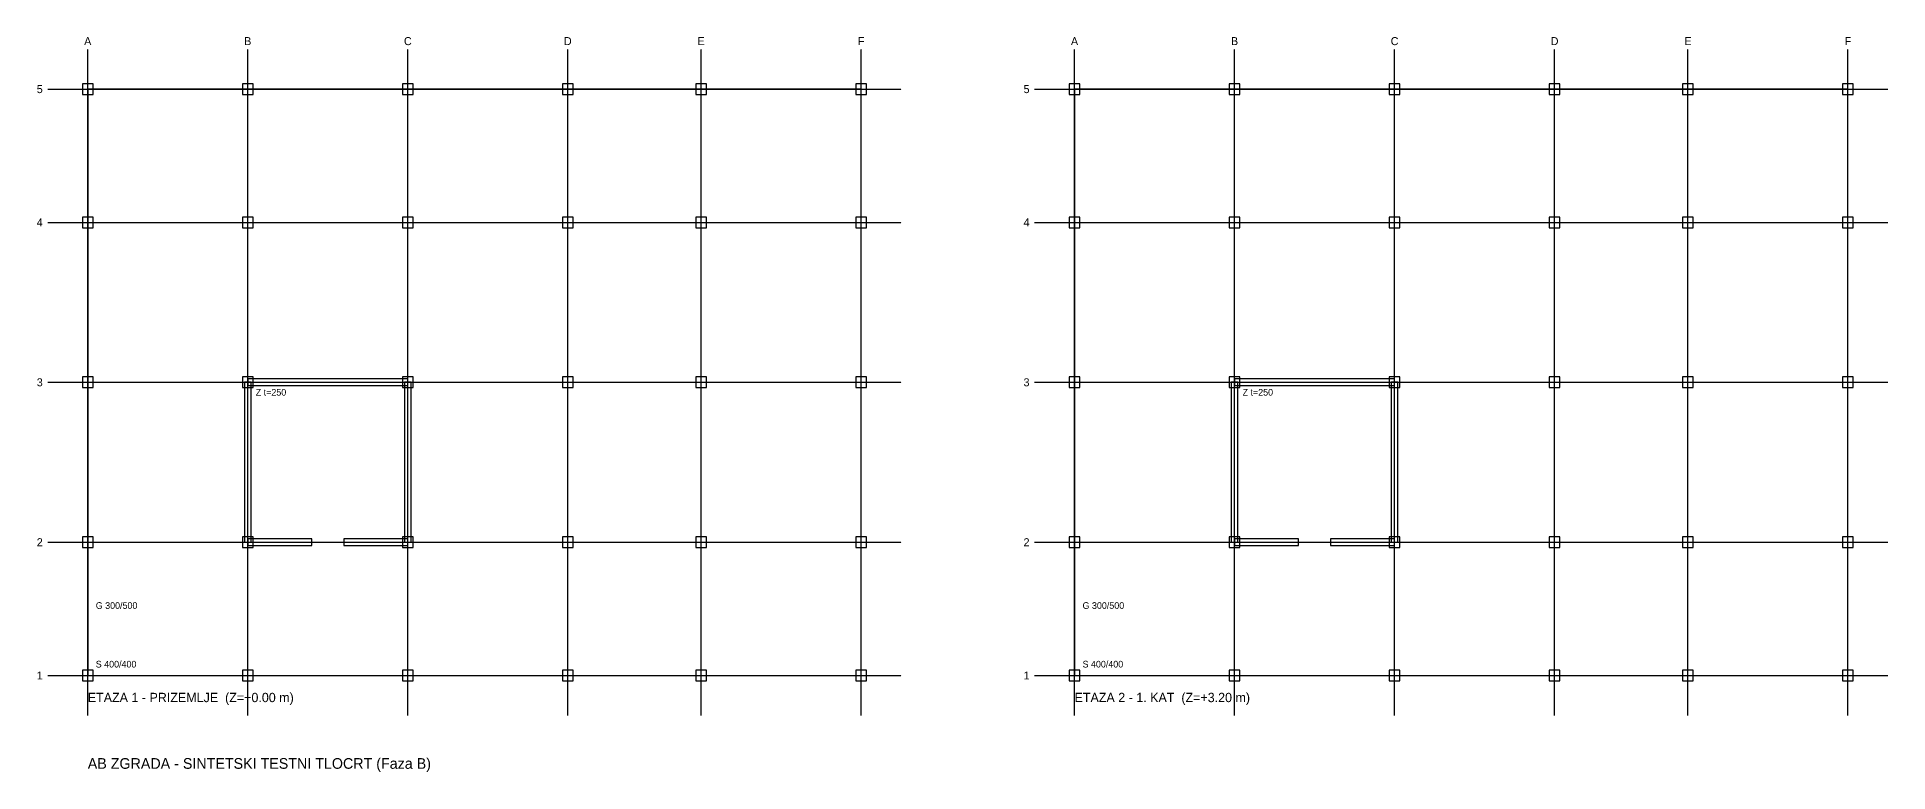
# Model space of a CAD drawing. Header units: millimetres. Extents: x -1902 to 141500, y -3620 to 23954.
# Drawn here: x -1902 to 67500, y -3620 to 23954 of the extents above; entities that cross this region are included whole.
import ezdxf
from ezdxf.enums import TextEntityAlignment as Align

# ---------------------------------------------------------------- set-up
doc = ezdxf.new("R2010")
doc.units = ezdxf.units.MM
doc.linetypes.add('DASHDOT', pattern=[3.556, 2.54, -0.508, 0, -0.508])
for name, color, linetype in [('GREDA', 3, 'Continuous'), ('KOTE', 2, 'Continuous'), ('OSI', 8, 'Continuous'), ('PLOCA', 4, 'Continuous'), ('STUP', 1, 'Continuous'), ('TEKST', 7, 'Continuous'), ('ZID', 5, 'Continuous')]:
    doc.layers.add(name, color=color, linetype=linetype)

msp = doc.modelspace()

# ---------------------------------------------------------------- linework, layer by layer
at = {"layer": 'GREDA'}
for p, q in [((0, 22000), (6000, 22000)), ((0, 17000), (0, 22000)), ((6000, 22000), (12000, 22000)), ((6000, 17000), (6000, 22000)), ((12000, 22000), (18000, 22000)), ((12000, 17000), (12000, 22000)), ((18000, 22000), (23000, 22000)), ((18000, 17000), (18000, 22000)), ((23000, 22000), (29000, 22000)), ((23000, 17000), (23000, 22000)), ((29000, 17000), (29000, 22000)), ((37000, 22000), (43000, 22000)), ((37000, 17000), (37000, 22000)), ((43000, 22000), (49000, 22000)), ((43000, 17000), (43000, 22000)), ((49000, 22000), (55000, 22000)), ((49000, 17000), (49000, 22000)), ((55000, 22000), (60000, 22000)), ((55000, 17000), (55000, 22000)), ((60000, 22000), (66000, 22000)), ((60000, 17000), (60000, 22000)), ((66000, 17000), (66000, 22000)), ((0, 17000), (6000, 17000)), ((0, 11000), (0, 17000)), ((6000, 17000), (12000, 17000)), ((6000, 11000), (6000, 17000)), ((12000, 17000), (18000, 17000)), ((12000, 11000), (12000, 17000)), ((18000, 17000), (23000, 17000)), ((18000, 11000), (18000, 17000)), ((23000, 17000), (29000, 17000)), ((23000, 11000), (23000, 17000)), ((29000, 11000), (29000, 17000)), ((37000, 17000), (43000, 17000)), ((37000, 11000), (37000, 17000)), ((43000, 17000), (49000, 17000)), ((43000, 11000), (43000, 17000)), ((49000, 17000), (55000, 17000)), ((49000, 11000), (49000, 17000)), ((55000, 17000), (60000, 17000)), ((55000, 11000), (55000, 17000)), ((60000, 17000), (66000, 17000)), ((60000, 11000), (60000, 17000)), ((66000, 11000), (66000, 17000)), ((0, 11000), (6000, 11000)), ((0, 5000), (0, 11000)), ((6000, 11000), (12000, 11000)), ((6000, 5000), (6000, 11000)), ((12000, 11000), (18000, 11000)), ((12000, 5000), (12000, 11000)), ((18000, 11000), (23000, 11000)), ((18000, 5000), (18000, 11000)), ((23000, 11000), (29000, 11000)), ((23000, 5000), (23000, 11000)), ((29000, 5000), (29000, 11000)), ((37000, 11000), (43000, 11000)), ((37000, 5000), (37000, 11000)), ((43000, 11000), (49000, 11000)), ((43000, 5000), (43000, 11000)), ((49000, 11000), (55000, 11000)), ((49000, 5000), (49000, 11000)), ((55000, 11000), (60000, 11000)), ((55000, 5000), (55000, 11000)), ((60000, 11000), (66000, 11000)), ((60000, 5000), (60000, 11000)), ((66000, 5000), (66000, 11000)), ((0, 5000), (6000, 5000)), ((0, 0), (0, 5000)), ((6000, 5000), (12000, 5000)), ((6000, 0), (6000, 5000)), ((12000, 5000), (18000, 5000)), ((12000, 0), (12000, 5000)), ((18000, 5000), (23000, 5000)), ((18000, 0), (18000, 5000)), ((23000, 5000), (29000, 5000)), ((23000, 0), (23000, 5000)), ((29000, 0), (29000, 5000)), ((37000, 5000), (43000, 5000)), ((37000, 0), (37000, 5000)), ((43000, 5000), (49000, 5000)), ((43000, 0), (43000, 5000)), ((49000, 5000), (55000, 5000)), ((49000, 0), (49000, 5000)), ((55000, 5000), (60000, 5000)), ((55000, 0), (55000, 5000)), ((60000, 5000), (66000, 5000)), ((60000, 0), (60000, 5000)), ((66000, 0), (66000, 5000)), ((0, 0), (6000, 0)), ((6000, 0), (12000, 0)), ((12000, 0), (18000, 0)), ((18000, 0), (23000, 0)), ((23000, 0), (29000, 0)), ((37000, 0), (43000, 0)), ((43000, 0), (49000, 0)), ((49000, 0), (55000, 0)), ((55000, 0), (60000, 0)), ((60000, 0), (66000, 0))]:
    msp.add_line(p, q, dxfattribs=at)
at = {"layer": 'OSI', "linetype": 'DASHDOT'}
for p, q in [((0, -1500), (0, 23500)), ((6000, -1500), (6000, 23500)), ((12000, -1500), (12000, 23500)), ((18000, -1500), (18000, 23500)), ((23000, -1500), (23000, 23500)), ((29000, -1500), (29000, 23500)), ((37000, -1500), (37000, 23500)), ((43000, -1500), (43000, 23500)), ((49000, -1500), (49000, 23500)), ((55000, -1500), (55000, 23500)), ((60000, -1500), (60000, 23500)), ((66000, -1500), (66000, 23500)), ((-1500, 22000), (30500, 22000)), ((35500, 22000), (67500, 22000)), ((-1500, 17000), (30500, 17000)), ((35500, 17000), (67500, 17000)), ((-1500, 11000), (30500, 11000)), ((35500, 11000), (67500, 11000)), ((-1500, 5000), (30500, 5000)), ((35500, 5000), (67500, 5000)), ((-1500, 0), (30500, 0)), ((35500, 0), (67500, 0))]:
    msp.add_line(p, q, dxfattribs=at)
at = {"layer": 'PLOCA'}
for points in [[(0, 0), (29000, 0), (29000, 22000), (0, 22000)], [(37000, 0), (66000, 0), (66000, 22000), (37000, 22000)]]:
    msp.add_lwpolyline(points, close=True, dxfattribs=at)
at = {"layer": 'STUP'}
for points in [[(-200, 21800), (200, 21800), (200, 22200), (-200, 22200)], [(5800, 21800), (6200, 21800), (6200, 22200), (5800, 22200)], [(11800, 21800), (12200, 21800), (12200, 22200), (11800, 22200)], [(17800, 21800), (18200, 21800), (18200, 22200), (17800, 22200)], [(22800, 21800), (23200, 21800), (23200, 22200), (22800, 22200)], [(28800, 21800), (29200, 21800), (29200, 22200), (28800, 22200)], [(36800, 21800), (37200, 21800), (37200, 22200), (36800, 22200)], [(42800, 21800), (43200, 21800), (43200, 22200), (42800, 22200)], [(48800, 21800), (49200, 21800), (49200, 22200), (48800, 22200)], [(54800, 21800), (55200, 21800), (55200, 22200), (54800, 22200)], [(59800, 21800), (60200, 21800), (60200, 22200), (59800, 22200)], [(65800, 21800), (66200, 21800), (66200, 22200), (65800, 22200)], [(-200, 16800), (200, 16800), (200, 17200), (-200, 17200)], [(5800, 16800), (6200, 16800), (6200, 17200), (5800, 17200)], [(11800, 16800), (12200, 16800), (12200, 17200), (11800, 17200)], [(17800, 16800), (18200, 16800), (18200, 17200), (17800, 17200)], [(22800, 16800), (23200, 16800), (23200, 17200), (22800, 17200)], [(28800, 16800), (29200, 16800), (29200, 17200), (28800, 17200)], [(36800, 16800), (37200, 16800), (37200, 17200), (36800, 17200)], [(42800, 16800), (43200, 16800), (43200, 17200), (42800, 17200)], [(48800, 16800), (49200, 16800), (49200, 17200), (48800, 17200)], [(54800, 16800), (55200, 16800), (55200, 17200), (54800, 17200)], [(59800, 16800), (60200, 16800), (60200, 17200), (59800, 17200)], [(65800, 16800), (66200, 16800), (66200, 17200), (65800, 17200)], [(-200, 10800), (200, 10800), (200, 11200), (-200, 11200)], [(5800, 10800), (6200, 10800), (6200, 11200), (5800, 11200)], [(11800, 10800), (12200, 10800), (12200, 11200), (11800, 11200)], [(17800, 10800), (18200, 10800), (18200, 11200), (17800, 11200)], [(22800, 10800), (23200, 10800), (23200, 11200), (22800, 11200)], [(28800, 10800), (29200, 10800), (29200, 11200), (28800, 11200)], [(36800, 10800), (37200, 10800), (37200, 11200), (36800, 11200)], [(42800, 10800), (43200, 10800), (43200, 11200), (42800, 11200)], [(48800, 10800), (49200, 10800), (49200, 11200), (48800, 11200)], [(54800, 10800), (55200, 10800), (55200, 11200), (54800, 11200)], [(59800, 10800), (60200, 10800), (60200, 11200), (59800, 11200)], [(65800, 10800), (66200, 10800), (66200, 11200), (65800, 11200)], [(-200, 4800), (200, 4800), (200, 5200), (-200, 5200)], [(5800, 4800), (6200, 4800), (6200, 5200), (5800, 5200)], [(11800, 4800), (12200, 4800), (12200, 5200), (11800, 5200)], [(17800, 4800), (18200, 4800), (18200, 5200), (17800, 5200)], [(22800, 4800), (23200, 4800), (23200, 5200), (22800, 5200)], [(28800, 4800), (29200, 4800), (29200, 5200), (28800, 5200)], [(36800, 4800), (37200, 4800), (37200, 5200), (36800, 5200)], [(42800, 4800), (43200, 4800), (43200, 5200), (42800, 5200)], [(48800, 4800), (49200, 4800), (49200, 5200), (48800, 5200)], [(54800, 4800), (55200, 4800), (55200, 5200), (54800, 5200)], [(59800, 4800), (60200, 4800), (60200, 5200), (59800, 5200)], [(65800, 4800), (66200, 4800), (66200, 5200), (65800, 5200)], [(-200, -200), (200, -200), (200, 200), (-200, 200)], [(5800, -200), (6200, -200), (6200, 200), (5800, 200)], [(11800, -200), (12200, -200), (12200, 200), (11800, 200)], [(17800, -200), (18200, -200), (18200, 200), (17800, 200)], [(22800, -200), (23200, -200), (23200, 200), (22800, 200)], [(28800, -200), (29200, -200), (29200, 200), (28800, 200)], [(36800, -200), (37200, -200), (37200, 200), (36800, 200)], [(42800, -200), (43200, -200), (43200, 200), (42800, 200)], [(48800, -200), (49200, -200), (49200, 200), (48800, 200)], [(54800, -200), (55200, -200), (55200, 200), (54800, 200)], [(59800, -200), (60200, -200), (60200, 200), (59800, 200)], [(65800, -200), (66200, -200), (66200, 200), (65800, 200)]]:
    msp.add_lwpolyline(points, close=True, dxfattribs=at)
at = {"layer": 'ZID'}
for points in [[(6000, 10875), (12000, 10875), (12000, 11125), (6000, 11125)], [(43000, 10875), (49000, 10875), (49000, 11125), (43000, 11125)], [(5875, 5000), (6125, 5000), (6125, 11000), (5875, 11000)], [(11875, 5000), (12125, 5000), (12125, 11000), (11875, 11000)], [(42875, 5000), (43125, 5000), (43125, 11000), (42875, 11000)], [(48875, 5000), (49125, 5000), (49125, 11000), (48875, 11000)], [(6000, 4875), (8400, 4875), (8400, 5125), (6000, 5125)], [(9600, 4875), (12000, 4875), (12000, 5125), (9600, 5125)], [(43000, 4875), (45400, 4875), (45400, 5125), (43000, 5125)], [(46600, 4875), (49000, 4875), (49000, 5125), (46600, 5125)]]:
    msp.add_lwpolyline(points, close=True, dxfattribs=at)

# ---------------------------------------------------------------- texts
at = {"layer": 'KOTE'}
for s, p in [('Z t=250', (6300, 10500)), ('Z t=250', (43300, 10500)), ('G 300/500', (300, 2500)), ('G 300/500', (37300, 2500)), ('S 400/400', (300, 300)), ('S 400/400', (37300, 300))]:
    msp.add_text(s, height=250, dxfattribs=at).set_placement(p)
at = {"layer": 'OSI'}
for s, p in [('A', (0, 23800)), ('B', (6000, 23800)), ('C', (12000, 23800)), ('D', (18000, 23800)), ('E', (23000, 23800)), ('F', (29000, 23800)), ('A', (37000, 23800)), ('B', (43000, 23800)), ('C', (49000, 23800)), ('D', (55000, 23800)), ('E', (60000, 23800)), ('F', (66000, 23800)), ('5', (-1800, 22000)), ('5', (35200, 22000)), ('4', (-1800, 17000)), ('4', (35200, 17000)), ('3', (-1800, 11000)), ('3', (35200, 11000)), ('2', (-1800, 5000)), ('2', (35200, 5000)), ('1', (-1800, 0)), ('1', (35200, 0))]:
    msp.add_text(s, height=300, dxfattribs=at).set_placement(p, align=Align.MIDDLE_CENTER)
at = {"layer": 'TEKST'}
for s, height, p in [('ETAZA 1 - PRIZEMLJE  (Z=+0.00 m)', 350, (0, -1000)), ('ETAZA 2 - 1. KAT  (Z=+3.20 m)', 350, (37000, -1000)), ('AB ZGRADA - SINTETSKI TESTNI TLOCRT (Faza B)', 400, (0, -3500))]:
    msp.add_text(s, height=height, dxfattribs=at).set_placement(p)

doc.saveas('drawing.dxf')
